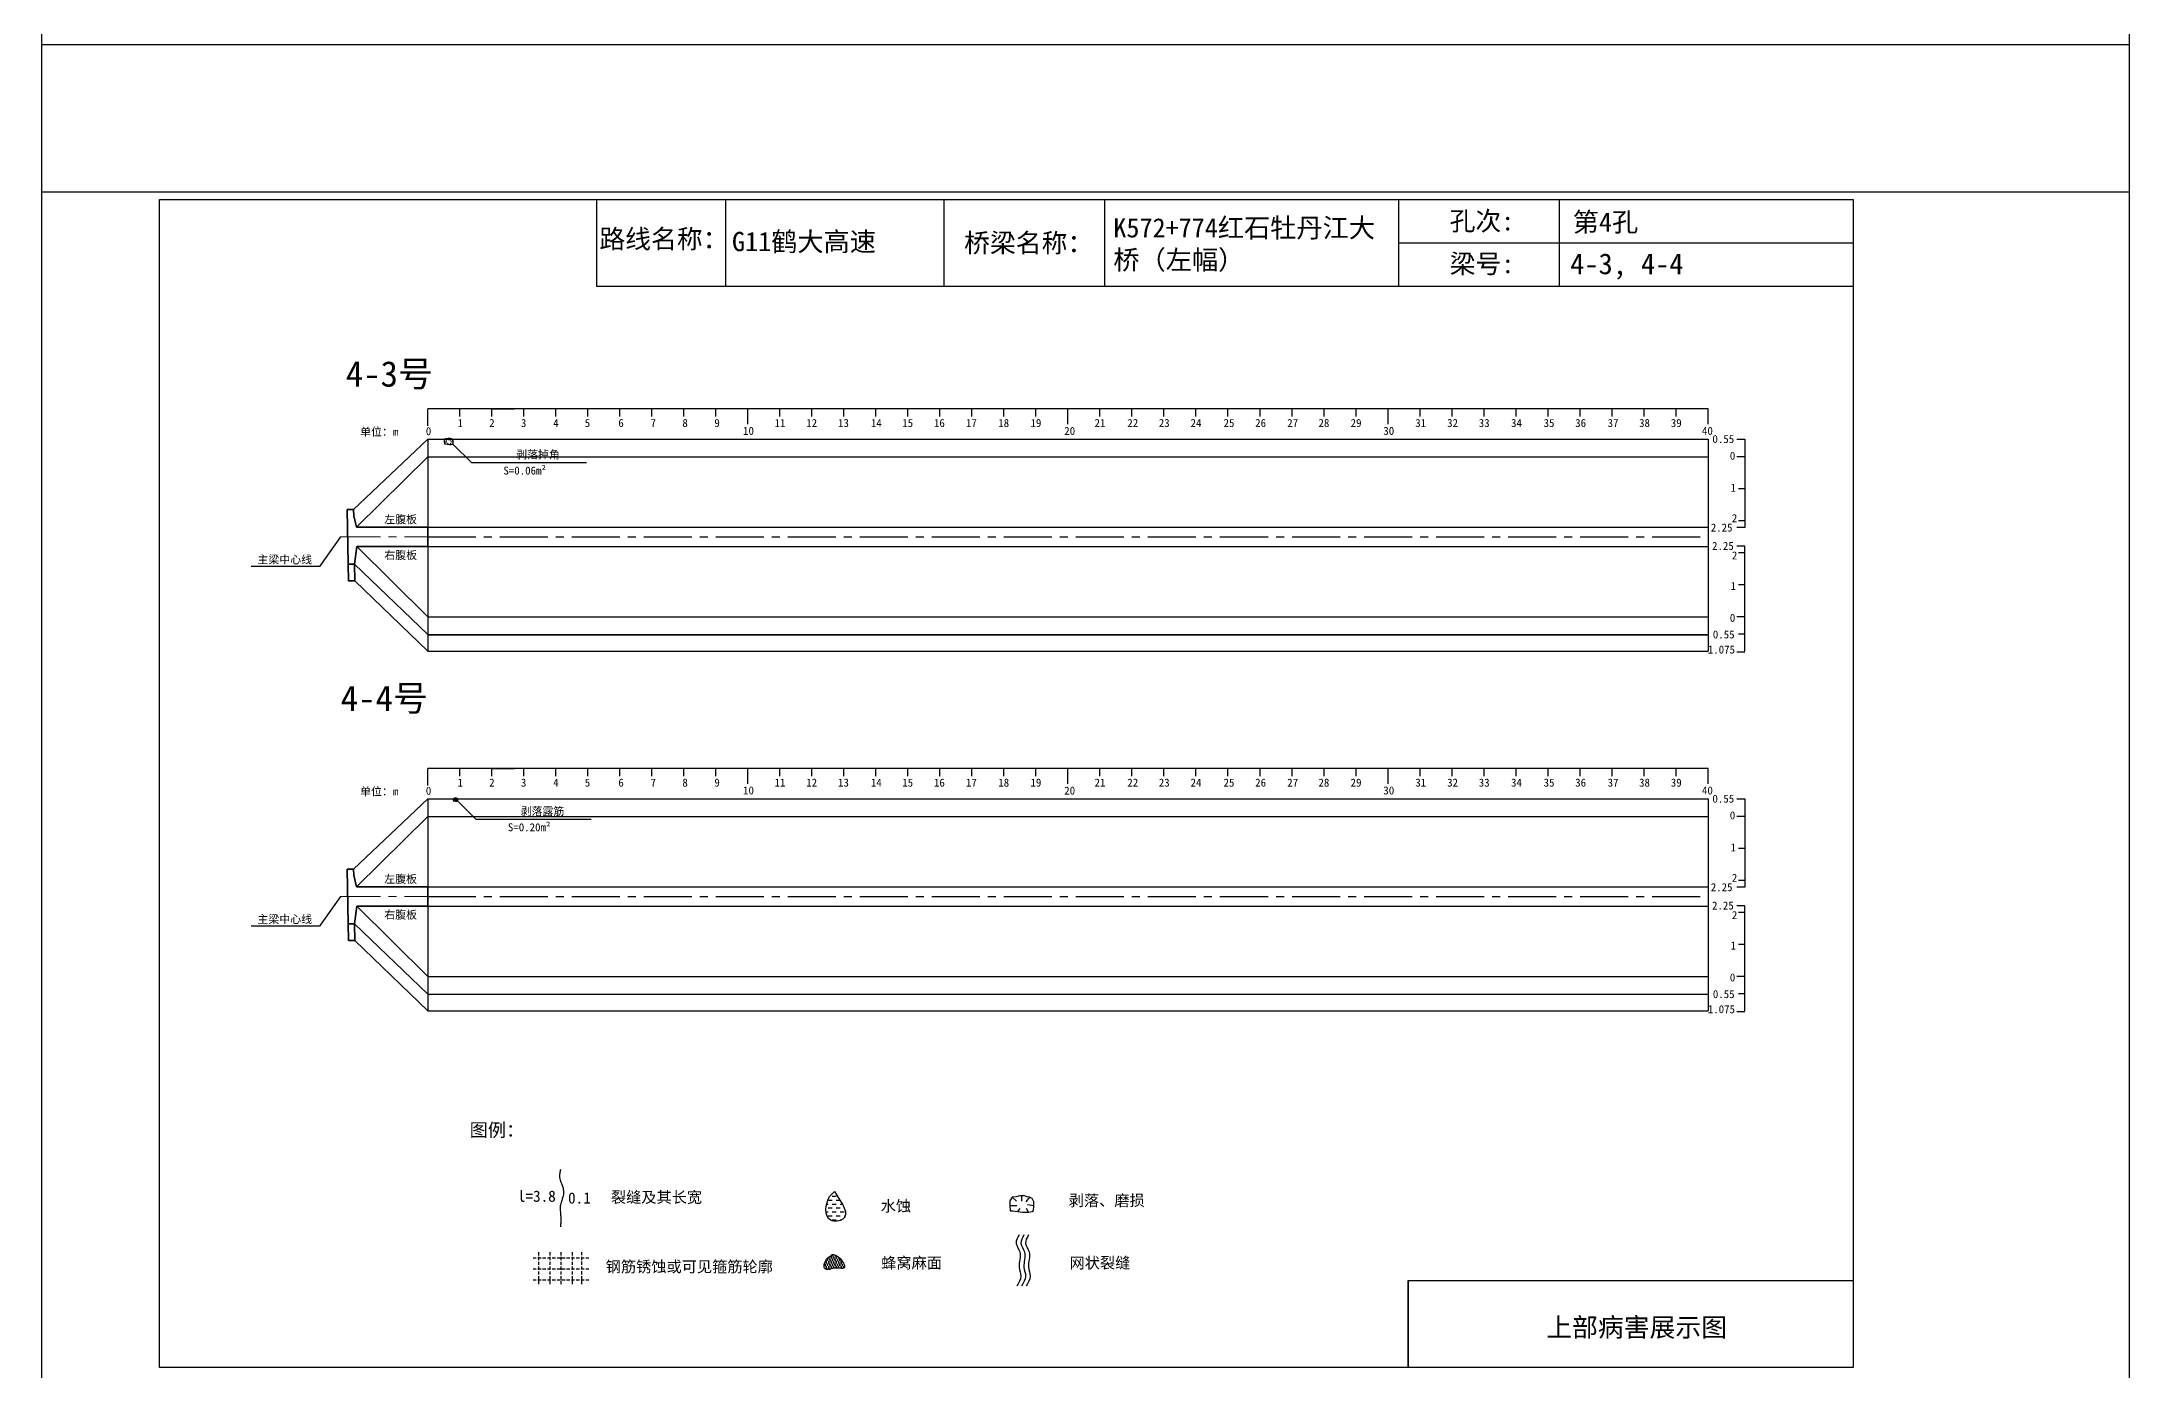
# Model space of a CAD drawing. Header units: millimetres. Extents: x -37 to 615, y -10473 to 23.
# Drawn here: x -37 to 615, y -3371 to -2956 of the extents above; entities that cross this region are included whole.
import ezdxf

# ---------------------------------------------------------------- set-up
doc = ezdxf.new("R2010")
doc.units = ezdxf.units.MM
for name, pattern in [('CENTER', [2, 1.25, -0.25, 0.25, -0.25]), ('CENTER2', [1.125, 0.75, -0.125, 0.125, -0.125]), ('DASHED', [0.75, 0.5, -0.25])]:
    doc.linetypes.add(name, pattern=pattern)
for name, color, linetype in [('加固措施', 7, 'Continuous'), ('图层1', 7, 'Continuous'), ('病害', 5, 'Continuous'), ('轮廓', 3, 'Continuous')]:
    doc.layers.add(name, color=color, linetype=linetype)
doc.layers.add('虚线', color=7, linetype='Continuous', lineweight=30)
doc.styles.get("Standard").update_dxf_attribs({"font": ''})
doc.styles.add('汉字', font='')
doc.styles.get('Standard').set_extended_font_data('SimSun')
doc.styles.get('汉字').set_extended_font_data('SimSun')
pattern_1 = [(0, (-2783.5002, -201.1734), (0.38480574, 0.76961148), [0, -0.76961148])]
pattern_2 = [(0, (-4794.9262, -487.88576), (0.38480574, 0.76961148), [0, -0.76961148])]
pattern_3 = [(0, (-2240.9707, -124.7498), (1.2467706, 1.2467706), [1.2467706, -1.2467706])]

# ---------------------------------------------------------------- blocks, each defined once
blk = doc.blocks.new('adfsd')
at = {"lineweight": -2, "ltscale": 0.5}
for p, q in [((1140.897, -3083.694), (1140.936, -3083.729)), ((1140.983, -3083.682), (1140.981, -3083.729)), ((1141.053, -3083.694), (1141.022, -3083.735)), ((1140.876, -3083.768), (1140.94, -3083.769)), ((1140.948, -3083.824), (1140.969, -3083.796)), ((1141.045, -3083.83), (1141.028, -3083.796)), ((1141.094, -3083.772), (1141.036, -3083.763))]:
    blk.add_line(p, q, dxfattribs=at)
blk.add_lwpolyline([(1141, -3083.682), (1140.967, -3083.682), (1140.934, -3083.69), (1140.897, -3083.694), (1140.876, -3083.727), (1140.876, -3083.768), (1140.88, -3083.818), (1140.905, -3083.818), (1140.991, -3083.83), (1141.045, -3083.83), (1141.078, -3083.822), (1141.09, -3083.814), (1141.094, -3083.772), (1141.094, -3083.735), (1141.078, -3083.707), (1141.053, -3083.694), (1141.033, -3083.69), (1141, -3083.678)], dxfattribs=at)
blk = doc.blocks.new('chi')
at = {"color": 0}
for p, q in [((1147.409, -3079.329), (1147.409, -3078.8)), ((1187.409, -3078.8), (1147.409, -3078.8)), ((1148.409, -3079.041), (1148.409, -3078.8)), ((1149.409, -3079.041), (1149.409, -3078.8)), ((1149.409, -3078.8), (1150.109, -3078.8)), ((1150.409, -3079.041), (1150.409, -3078.8)), ((1151.409, -3079.041), (1151.409, -3078.8)), ((1152.409, -3079.041), (1152.409, -3078.8)), ((1153.409, -3079.041), (1153.409, -3078.8)), ((1154.409, -3079.041), (1154.409, -3078.8)), ((1155.409, -3079.041), (1155.409, -3078.8)), ((1156.409, -3079.041), (1156.409, -3078.8)), ((1157.409, -3079.283), (1157.409, -3078.8)), ((1158.409, -3079.041), (1158.409, -3078.8)), ((1159.409, -3079.041), (1159.409, -3078.8)), ((1160.409, -3079.041), (1160.409, -3078.8)), ((1161.409, -3079.041), (1161.409, -3078.8)), ((1162.409, -3079.041), (1162.409, -3078.8)), ((1163.409, -3079.041), (1163.409, -3078.8)), ((1164.409, -3079.041), (1164.409, -3078.8)), ((1165.409, -3079.041), (1165.409, -3078.8)), ((1166.409, -3079.041), (1166.409, -3078.8)), ((1167.409, -3079.283), (1167.409, -3078.8)), ((1168.409, -3079.041), (1168.409, -3078.8)), ((1169.409, -3079.041), (1169.409, -3078.8)), ((1170.409, -3079.041), (1170.409, -3078.8)), ((1171.409, -3079.041), (1171.409, -3078.8)), ((1172.409, -3079.041), (1172.409, -3078.8)), ((1173.409, -3079.041), (1173.409, -3078.8)), ((1174.409, -3079.041), (1174.409, -3078.8)), ((1175.409, -3079.041), (1175.409, -3078.8)), ((1176.409, -3079.041), (1176.409, -3078.8)), ((1177.409, -3079.283), (1177.409, -3078.8)), ((1178.409, -3079.041), (1178.409, -3078.8)), ((1179.409, -3079.041), (1179.409, -3078.8)), ((1180.409, -3079.041), (1180.409, -3078.8)), ((1181.409, -3079.041), (1181.409, -3078.8)), ((1182.409, -3079.041), (1182.409, -3078.8)), ((1183.409, -3079.041), (1183.409, -3078.8)), ((1184.409, -3079.041), (1184.409, -3078.8)), ((1185.409, -3079.041), (1185.409, -3078.8)), ((1186.409, -3079.041), (1186.409, -3078.8)), ((1187.409, -3079.283), (1187.409, -3078.8))]:
    blk.add_line(p, q, dxfattribs=at)
for s, p in [('0', (1147.349, -3079.623)), ('1', (1148.339, -3079.368)), ('2', (1149.328, -3079.368)), ('3', (1150.319, -3079.368)), ('4', (1151.329, -3079.368)), ('5', (1152.313, -3079.368)), ('6', (1153.363, -3079.368)), ('7', (1154.37, -3079.368)), ('8', (1155.363, -3079.368)), ('9', (1156.363, -3079.368)), ('10', (1157.259, -3079.613)), ('11', (1158.242, -3079.368)), ('12', (1159.233, -3079.368)), ('13', (1160.227, -3079.368)), ('14', (1161.252, -3079.368)), ('15', (1162.233, -3079.368)), ('16', (1163.223, -3079.368)), ('17', (1164.224, -3079.368)), ('18', (1165.232, -3079.368)), ('19', (1166.238, -3079.368)), ('20', (1167.294, -3079.617)), ('21', (1168.24, -3079.368)), ('22', (1169.264, -3079.368)), ('23', (1170.247, -3079.368)), ('24', (1171.24, -3079.368)), ('25', (1172.271, -3079.368)), ('26', (1173.258, -3079.368)), ('27', (1174.261, -3079.368)), ('28', (1175.236, -3079.368)), ('29', (1176.24, -3079.368)), ('30', (1177.262, -3079.613)), ('31', (1178.261, -3079.368)), ('32', (1179.256, -3079.368)), ('33', (1180.243, -3079.368)), ('34', (1181.251, -3079.368)), ('35', (1182.269, -3079.368)), ('36', (1183.256, -3079.368)), ('37', (1184.269, -3079.368)), ('38', (1185.251, -3079.368)), ('39', (1186.242, -3079.368)), ('40', (1187.216, -3079.613))]:
    blk.add_text(s, height=0.25).set_placement(p)
blk = doc.blocks.new('kopp')
at = {"color": 0}
for p, q in [((1188.308, -3078.25), (1188.558, -3078.25)), ((1188.558, -3078.25), (1188.558, -3078.8)), ((1188.558, -3078.8), (1188.308, -3078.8)), ((1188.558, -3078.8), (1188.558, -3079.8)), ((1188.558, -3079.8), (1188.358, -3079.8)), ((1188.558, -3079.8), (1188.558, -3079.8)), ((1188.558, -3079.8), (1188.558, -3080.8)), ((1188.558, -3081.009), (1188.308, -3081.009)), ((1188.558, -3080.8), (1188.358, -3080.8)), ((1188.558, -3080.8), (1188.558, -3081.009)), ((1188.558, -3081.592), (1188.308, -3081.592)), ((1188.558, -3081.8), (1188.358, -3081.8)), ((1188.558, -3081.8), (1188.558, -3081.592)), ((1188.558, -3082.8), (1188.558, -3081.8)), ((1188.558, -3082.8), (1188.358, -3082.8)), ((1188.558, -3083.8), (1188.558, -3082.8)), ((1188.558, -3082.8), (1188.558, -3082.8)), ((1188.558, -3083.8), (1188.308, -3083.8)), ((1188.558, -3084.875), (1188.558, -3083.8)), ((1188.558, -3084.338), (1188.358, -3084.338)), ((1188.308, -3084.888), (1188.558, -3084.888))]:
    blk.add_line(p, q, dxfattribs=at)
for s, p in [('0.55', (1187.543, -3078.37)), ('0', (1188.086, -3078.891)), ('1', (1188.109, -3079.89)), ('2', (1188.15, -3080.842)), ('2.25', (1187.49, -3081.135)), ('2.25', (1187.53, -3081.708)), ('2', (1188.15, -3082.006)), ('1', (1188.109, -3082.959)), ('0', (1188.086, -3083.954)), ('0.55', (1187.556, -3084.474)), ('1.075', (1187.398, -3084.946))]:
    blk.add_text(s, height=0.25).set_placement(p)

msp = doc.modelspace()

# ---------------------------------------------------------------- hatches: boundary and pattern name
at = {"layer": '加固措施', "lineweight": -2}
h = msp.add_hatch(dxfattribs=at)
h.set_pattern_fill('DASH', color=256, scale=0.626645)
h.set_pattern_definition(pattern_3)
edge = h.paths.add_edge_path()
edge.add_spline(control_points=[(210.85, -3315.12), (210.36, -3315.55), (208.03, -3317.61), (207.41, -3325.1), (216.74, -3323.77), (213.29, -3318.7), (210.85, -3315.12)], knot_values=[0, 0, 0, 0, 3.237042, 15.187225, 21.182779, 35.601669, 35.601669, 35.601669, 35.601669], degree=3, periodic=0)
h = msp.add_hatch(dxfattribs=at)
h.set_pattern_fill('DASH', color=256, scale=0.626645)
h.set_pattern_definition(pattern_3)
edge = h.paths.add_edge_path()
edge.add_spline(control_points=[(210.85, -3315.12), (210.36, -3315.55), (208.03, -3317.61), (207.41, -3325.1), (216.74, -3323.77), (213.29, -3318.7), (210.85, -3315.12)], knot_values=[0, 0, 0, 0, 3.237042, 15.187225, 21.182779, 35.601669, 35.601669, 35.601669, 35.601669], degree=3, periodic=0)
h = msp.add_hatch(dxfattribs=at)
h.set_pattern_fill('DOTS', scale=0.696272)
h.set_pattern_definition(pattern_1)
edge = h.paths.add_edge_path()
edge.add_spline(control_points=[(210.19, -3334.78), (209.15, -3335.49), (207.68, -3336.51), (207.52, -3340.25), (211, -3338.53), (215.72, -3339.88), (212.21, -3334.7), (210.31, -3334.78), (210.19, -3334.78)], knot_values=[0, 0, 0, 0, 5.205471, 7.397577, 12.944796, 16.169923, 23.88441, 24.400432, 24.400432, 24.400432, 24.400432], degree=3, periodic=0)
h = msp.add_hatch(dxfattribs=at)
h.set_pattern_fill('DOTS', scale=0.696272)
h.set_pattern_definition(pattern_1)
edge = h.paths.add_edge_path()
edge.add_spline(control_points=[(210.19, -3334.78), (209.15, -3335.49), (207.68, -3336.51), (207.52, -3340.25), (211, -3338.53), (215.72, -3339.88), (212.21, -3334.7), (210.31, -3334.78), (210.19, -3334.78)], knot_values=[0, 0, 0, 0, 5.205471, 7.397577, 12.944796, 16.169923, 23.88441, 24.400432, 24.400432, 24.400432, 24.400432], degree=3, periodic=0)
at = {"layer": '病害', "lineweight": -2}
h = msp.add_hatch(dxfattribs=at)
h.set_pattern_fill('DOTS', color=4, scale=0.696272, style=0)
h.set_pattern_definition(pattern_2)
edge = h.paths.add_edge_path()
edge.add_spline(control_points=[(210.19, -3334.78), (209.15, -3335.49), (207.68, -3336.51), (207.52, -3340.25), (211, -3338.53), (215.72, -3339.88), (212.21, -3334.7), (210.31, -3334.78), (210.19, -3334.78)], knot_values=[0, 0, 0, 0, 1.041094, 1.479515, 2.588959, 3.233985, 4.776882, 4.880086, 4.880086, 4.880086, 4.880086], degree=3, periodic=0)
h = msp.add_hatch(dxfattribs=at)
h.set_pattern_fill('DOTS', color=4, scale=0.696272, style=0)
h.set_pattern_definition(pattern_2)
edge = h.paths.add_edge_path()
edge.add_spline(control_points=[(210.19, -3334.78), (209.15, -3335.49), (207.68, -3336.51), (207.52, -3340.25), (211, -3338.53), (215.72, -3339.88), (212.21, -3334.7), (210.31, -3334.78), (210.19, -3334.78)], knot_values=[0, 0, 0, 0, 1.041094, 1.479515, 2.588959, 3.233985, 4.776882, 4.880086, 4.880086, 4.880086, 4.880086], degree=3, periodic=0)

# ---------------------------------------------------------------- linework, layer by layer
at = {"color": 0, "linetype": 'ByBlock'}
for p, q in [((0, -3005.15), (529.17, -3005.15)), ((0, -3370), (0, -3005.15)), ((136.5, -3005.15), (136.5, -3032.28)), ((245.1, -3005.15), (245.1, -3032.28)), ((387.13, -3005.15), (387.13, -3032.28)), ((437.29, -3005.21), (437.29, -3032.34)), ((529.17, -3005.15), (529.17, -3370)), ((136.5, -3032.28), (529.17, -3032.28)), ((390.12, -3370), (390.12, -3342.88)), ((390.12, -3342.88), (529.17, -3342.88)), ((529.17, -3370), (0, -3370))]:
    msp.add_line(p, q, dxfattribs=at)
at = {"color": 0}
for p, q in [((60.65, -3102.07), (83.82, -3080.07)), ((83.82, -3080.07), (83.82, -3146.32)), ((83.82, -3080.07), (483.82, -3080.07)), ((483.82, -3080.07), (483.82, -3146.32)), ((61.57, -3107.57), (83.82, -3085.57)), ((56.57, -3110.57), (49.96, -3119.83)), ((83.82, -3107.57), (483.82, -3107.57)), ((483.82, -3107.57), (483.82, -3110.57)), ((61.64, -3113.57), (83.82, -3135.57)), ((83.82, -3113.57), (483.82, -3113.57)), ((49.96, -3119.83), (28.63, -3119.83)), ((60.99, -3119.07), (83.82, -3141.07)), ((61.09, -3124.32), (83.82, -3146.32)), ((83.82, -3135.57), (483.82, -3135.57)), ((83.82, -3141.07), (483.82, -3141.07)), ((83.82, -3141.19), (483.82, -3141.19)), ((83.82, -3146.32), (483.82, -3146.32)), ((60.65, -3214.41), (83.82, -3192.41)), ((83.82, -3192.41), (83.82, -3258.66)), ((83.82, -3192.41), (483.82, -3192.41)), ((483.82, -3192.41), (483.82, -3258.66)), ((61.57, -3219.92), (83.82, -3197.91)), ((83.82, -3197.91), (483.82, -3197.91)), ((83.82, -3219.91), (483.82, -3219.91)), ((483.82, -3219.91), (483.82, -3222.91)), ((56.57, -3222.91), (49.96, -3232.17)), ((61.64, -3225.91), (83.82, -3247.91)), ((83.82, -3225.91), (483.82, -3225.91)), ((49.96, -3232.17), (28.63, -3232.17)), ((60.99, -3231.41), (83.82, -3253.41)), ((61.09, -3236.66), (83.82, -3258.66)), ((83.82, -3247.91), (483.82, -3247.91)), ((83.82, -3253.41), (483.82, -3253.41)), ((83.82, -3258.66), (483.82, -3258.66))]:
    msp.add_line(p, q, dxfattribs=at)
at = {"color": 7}
for p, q in [((89, -3080.92), (89.82, -3080.93)), ((89.26, -3079.97), (89.77, -3080.41)), ((89.92, -3081.63), (90.19, -3081.27)), ((90.37, -3079.81), (90.34, -3080.41)), ((91.26, -3079.97), (90.86, -3080.49)), ((91.16, -3081.71), (90.94, -3081.27)), ((91.79, -3080.97), (91.04, -3080.85)), ((91.8, -3192.74), (92.21, -3192.75)), ((91.93, -3192.27), (92.18, -3192.49)), ((92.26, -3193.1), (92.39, -3192.92)), ((92.48, -3192.19), (92.47, -3192.49)), ((92.93, -3192.27), (92.73, -3192.53)), ((92.88, -3193.13), (92.77, -3192.92)), ((93.19, -3192.77), (92.82, -3192.71))]:
    msp.add_line(p, q, dxfattribs=at)
msp.add_line((83.82, -3085.57), (483.82, -3085.57))
at = {"color": 1, "linetype": 'CENTER2', "ltscale": 20}
for p, q in [((83.82, -3110.57), (483.82, -3110.57)), ((83.82, -3222.91), (483.82, -3222.91))]:
    msp.add_line(p, q, dxfattribs=at)
at = {"color": 1, "linetype": 'DASHED'}
for p, q in [((91.8, -3192.41), (93.19, -3192.41)), ((91.8, -3192.65), (93.19, -3192.65)), ((91.8, -3192.89), (93.19, -3192.89)), ((92.15, -3193.13), (92.15, -3192.16)), ((92.5, -3193.13), (92.5, -3192.16)), ((92.85, -3193.13), (92.85, -3192.16))]:
    msp.add_line(p, q, dxfattribs=at)
at = {"color": 1, "linetype": 'DASHED', "ltscale": 2}
for p, q in [((116.71, -3335.75), (134.11, -3335.75)), ((116.71, -3335.75), (134.11, -3335.75)), ((118.45, -3334.01), (118.45, -3344.45)), ((118.45, -3334.01), (118.45, -3344.45)), ((121.93, -3334.01), (121.93, -3344.45)), ((121.93, -3334.01), (121.93, -3344.45)), ((125.41, -3334.01), (125.41, -3344.45)), ((125.41, -3334.01), (125.41, -3344.45)), ((128.89, -3334.01), (128.89, -3344.45)), ((128.89, -3334.01), (128.89, -3344.45)), ((131.87, -3333.98), (131.87, -3344.43)), ((131.87, -3333.98), (131.87, -3344.43)), ((116.71, -3339.23), (134.11, -3339.23)), ((116.71, -3339.23), (134.11, -3339.23)), ((116.71, -3342.71), (134.11, -3342.71)), ((116.71, -3342.71), (134.11, -3342.71))]:
    msp.add_line(p, q, dxfattribs=at)
at = {"color": 3, "linetype": 'ByBlock'}
for points in [[(-36.77, -2541.81), (615.38, -2541.81), (615.38, -3002.93), (-36.77, -3002.93)], [(-36.77, -2956.81), (615.38, -2956.81), (615.38, -3417.93), (-36.77, -3417.93)]]:
    msp.add_lwpolyline(points, close=True, dxfattribs=at)
at = {"color": 7}
for points in [[(90.58, -3079.81), (90.16, -3079.81), (89.74, -3079.92), (89.26, -3079.97), (89, -3080.39), (89, -3080.92), (89.05, -3081.55), (89.37, -3081.55), (90.47, -3081.71), (91.16, -3081.71), (91.58, -3081.6), (91.74, -3081.5), (91.79, -3080.97), (91.79, -3080.5), (91.58, -3080.13), (91.26, -3079.97), (91, -3079.92), (90.58, -3079.76)], [(91.79, -3081.71), (97.45, -3087.36), (133.45, -3087.36)], [(92.59, -3192.19), (92.38, -3192.19), (92.17, -3192.24), (91.93, -3192.27), (91.8, -3192.48), (91.8, -3192.74), (91.83, -3193.06), (91.98, -3193.06), (92.54, -3193.13), (92.88, -3193.13), (93.09, -3193.08), (93.17, -3193.03), (93.19, -3192.77), (93.19, -3192.53), (93.09, -3192.35), (92.93, -3192.27), (92.8, -3192.24), (92.59, -3192.16)], [(93.19, -3193.13), (98.85, -3198.79), (134.85, -3198.79)]]:
    msp.add_lwpolyline(points, dxfattribs=at)
for points in [[(268.59, -3328.64), (268.08, -3329.53), (267.03, -3331.33), (269.71, -3334.45), (267.97, -3338.1), (269.63, -3341.74), (268.46, -3343.65), (267.82, -3344.69)], [(268.59, -3328.64), (268.08, -3329.53), (267.03, -3331.33), (269.71, -3334.45), (267.97, -3338.1), (269.63, -3341.74), (268.46, -3343.65), (267.82, -3344.69)], [(270.07, -3328.64), (269.55, -3329.53), (268.51, -3331.33), (271.18, -3334.45), (269.44, -3338.1), (271.1, -3341.74), (269.94, -3343.65), (269.3, -3344.69)], [(270.07, -3328.64), (269.55, -3329.53), (268.51, -3331.33), (271.18, -3334.45), (269.44, -3338.1), (271.1, -3341.74), (269.94, -3343.65), (269.3, -3344.69)], [(271.52, -3328.64), (271, -3329.53), (269.96, -3331.33), (272.63, -3334.45), (270.89, -3338.1), (272.55, -3341.74), (271.39, -3343.65), (270.75, -3344.69)], [(271.52, -3328.64), (271, -3329.53), (269.96, -3331.33), (272.63, -3334.45), (270.89, -3338.1), (272.55, -3341.74), (271.39, -3343.65), (270.75, -3344.69)]]:
    msp.add_open_spline(points, degree=3, knots=[0, 0, 0, 0, 2.808133, 5.677796, 10.461234, 13.324406, 16.732801, 16.732801, 16.732801, 16.732801])
at = {"lineweight": -2}
msp.add_open_spline([(210.19, -3334.78), (209.15, -3335.49), (207.68, -3336.51), (207.52, -3340.25), (211, -3338.53), (215.72, -3339.88), (212.21, -3334.7), (210.31, -3334.78), (210.19, -3334.78)], degree=3, knots=[0, 0, 0, 0, 3.624423, 5.150725, 9.013098, 11.258664, 16.630045, 16.989336, 16.989336, 16.989336, 16.989336], dxfattribs=at)
msp.add_open_spline([(210.19, -3334.78), (209.15, -3335.49), (207.68, -3336.51), (207.52, -3340.25), (211, -3338.53), (215.72, -3339.88), (212.21, -3334.7), (210.31, -3334.78), (210.19, -3334.78)], degree=3, knots=[0, 0, 0, 0, 3.624423, 5.150725, 9.013098, 11.258664, 16.630045, 16.989336, 16.989336, 16.989336, 16.989336], dxfattribs=at)
at = {"layer": '加固措施', "lineweight": -2}
msp.add_open_spline([(210.85, -3315.12), (210.36, -3315.55), (208.03, -3317.61), (207.41, -3325.1), (216.74, -3323.77), (213.29, -3318.7), (210.85, -3315.12)], degree=3, knots=[0, 0, 0, 0, 2.028466, 9.51698, 13.274057, 22.309569, 22.309569, 22.309569, 22.309569], dxfattribs=at)
msp.add_open_spline([(210.85, -3315.12), (210.36, -3315.55), (208.03, -3317.61), (207.41, -3325.1), (216.74, -3323.77), (213.29, -3318.7), (210.85, -3315.12)], degree=3, knots=[0, 0, 0, 0, 2.028466, 9.51698, 13.274057, 22.309569, 22.309569, 22.309569, 22.309569], dxfattribs=at)
at = {"layer": '图层1', "lineweight": -2}
msp.add_open_spline([(125.25, -3308.18), (125.22, -3308.39), (125.18, -3308.61), (125.07, -3309.25), (125.02, -3309.65), (124.99, -3310.22), (125, -3310.4), (125.02, -3310.69), (125.03, -3310.79), (125.06, -3311), (125.09, -3311.11), (125.19, -3311.49), (125.29, -3311.79), (125.54, -3312.43), (125.69, -3312.78), (125.96, -3313.54), (126.09, -3313.96), (126.21, -3314.66), (126.24, -3314.94), (126.25, -3315.49), (126.23, -3315.75), (126.16, -3316.26), (126.11, -3316.5), (126, -3316.97), (125.93, -3317.19), (125.76, -3317.75), (125.64, -3318.07), (125.45, -3318.67), (125.36, -3318.96), (125.27, -3319.34), (125.24, -3319.46), (125.21, -3319.68), (125.2, -3319.77), (125.18, -3319.97), (125.17, -3320.08), (125.17, -3320.46), (125.18, -3320.75), (125.23, -3321.38), (125.27, -3321.71), (125.33, -3322.3), (125.35, -3322.54), (125.38, -3323), (125.39, -3323.22), (125.4, -3323.64), (125.4, -3323.84), (125.39, -3324.46), (125.37, -3324.86), (125.32, -3325.55), (125.3, -3325.85), (125.27, -3326.15)], degree=3, knots=[0, 0, 0, 0, 0.93103, 0.93103, 2.904338, 2.904338, 3.933552, 3.933552, 4.598026, 4.598026, 5.2625, 5.2625, 6.799065, 6.799065, 8.335629, 8.335629, 9.872194, 9.872194, 10.744529, 10.744529, 11.616864, 11.616864, 12.4892, 12.4892, 13.361535, 13.361535, 14.755665, 14.755665, 16.149795, 16.149795, 16.835641, 16.835641, 17.410365, 17.410365, 17.98509, 17.98509, 19.45733, 19.45733, 20.929571, 20.929571, 21.910052, 21.910052, 22.722819, 22.722819, 23.535585, 23.535585, 25.161117, 25.161117, 26.428502, 26.428502, 26.428502, 26.428502], dxfattribs=at)
msp.add_open_spline([(125.25, -3308.18), (125.22, -3308.39), (125.18, -3308.61), (125.07, -3309.25), (125.02, -3309.65), (124.99, -3310.22), (125, -3310.4), (125.02, -3310.69), (125.03, -3310.79), (125.06, -3311), (125.09, -3311.11), (125.19, -3311.49), (125.29, -3311.79), (125.54, -3312.43), (125.69, -3312.78), (125.96, -3313.54), (126.09, -3313.96), (126.21, -3314.66), (126.24, -3314.94), (126.25, -3315.49), (126.23, -3315.75), (126.16, -3316.26), (126.11, -3316.5), (126, -3316.97), (125.93, -3317.19), (125.76, -3317.75), (125.64, -3318.07), (125.45, -3318.67), (125.36, -3318.96), (125.27, -3319.34), (125.24, -3319.46), (125.21, -3319.68), (125.2, -3319.77), (125.18, -3319.97), (125.17, -3320.08), (125.17, -3320.46), (125.18, -3320.75), (125.23, -3321.38), (125.27, -3321.71), (125.33, -3322.3), (125.35, -3322.54), (125.38, -3323), (125.39, -3323.22), (125.4, -3323.64), (125.4, -3323.84), (125.39, -3324.46), (125.37, -3324.86), (125.32, -3325.55), (125.3, -3325.85), (125.27, -3326.15)], degree=3, knots=[0, 0, 0, 0, 0.93103, 0.93103, 2.904338, 2.904338, 3.933552, 3.933552, 4.598026, 4.598026, 5.2625, 5.2625, 6.799065, 6.799065, 8.335629, 8.335629, 9.872194, 9.872194, 10.744529, 10.744529, 11.616864, 11.616864, 12.4892, 12.4892, 13.361535, 13.361535, 14.755665, 14.755665, 16.149795, 16.149795, 16.835641, 16.835641, 17.410365, 17.410365, 17.98509, 17.98509, 19.45733, 19.45733, 20.929571, 20.929571, 21.910052, 21.910052, 22.722819, 22.722819, 23.535585, 23.535585, 25.161117, 25.161117, 26.428502, 26.428502, 26.428502, 26.428502], dxfattribs=at)
at = {"layer": '病害', "color": 5}
for p, q in [((136.5, -3005.15), (136.5, -3032.28)), ((245.1, -3005.15), (245.1, -3032.28)), ((387.13, -3005.15), (387.13, -3032.28)), ((529.17, -3005.15), (529.17, -3032.28)), ((136.5, -3032.28), (386.58, -3032.28)), ((386.58, -3032.28), (529.17, -3032.28)), ((390.12, -3342.88), (529.17, -3342.88)), ((390.12, -3342.88), (390.12, -3370)), ((529.17, -3342.88), (529.17, -3370))]:
    msp.add_line(p, q, dxfattribs=at)
at = {"layer": '病害', "color": 0}
for p, q in [((176.83, -3005.15), (176.83, -3032.28)), ((295.25, -3005.15), (295.25, -3032.28)), ((387.14, -3018.77), (529.17, -3018.77))]:
    msp.add_line(p, q, dxfattribs=at)
at = {"layer": '虚线', "linetype": 'CENTER', "lineweight": 18, "ltscale": 10}
for p, q in [((56.57, -3110.57), (83.82, -3110.57)), ((56.57, -3222.91), (83.82, -3222.91))]:
    msp.add_line(p, q, dxfattribs=at)
at = {"layer": '轮廓', "color": 5, "lineweight": 35}
for p, q in [((58.99, -3119.07), (58.65, -3102.07)), ((58.65, -3102.07), (60.65, -3102.07)), ((60.69, -3103.95), (60.65, -3102.07)), ((61.57, -3107.57), (60.69, -3103.95)), ((83.82, -3107.57), (61.57, -3107.57)), ((83.82, -3113.57), (83.82, -3107.57)), ((60.99, -3119.07), (61.63, -3113.57)), ((83.82, -3113.57), (61.63, -3113.57)), ((58.99, -3119.07), (60.99, -3119.07)), ((59.09, -3124.32), (58.99, -3119.07)), ((61.09, -3124.32), (60.99, -3119.07)), ((59.09, -3124.32), (61.09, -3124.32)), ((58.99, -3231.41), (58.65, -3214.41)), ((58.65, -3214.41), (60.65, -3214.41)), ((60.69, -3216.29), (60.65, -3214.41)), ((61.57, -3219.92), (60.69, -3216.29)), ((83.82, -3219.92), (61.57, -3219.92)), ((83.82, -3225.92), (83.82, -3219.92)), ((60.99, -3231.41), (61.63, -3225.91)), ((83.82, -3225.91), (61.63, -3225.91)), ((58.99, -3231.41), (60.99, -3231.41)), ((59.09, -3236.66), (58.99, -3231.41)), ((61.09, -3236.66), (60.99, -3231.41)), ((59.09, -3236.66), (61.09, -3236.66))]:
    msp.add_line(p, q, dxfattribs=at)

# ---------------------------------------------------------------- block references
for name, p, xscale, yscale, zscale in [('chi', (-11390.27, 27717.43), 9.999999999994273, 9.999999999994273, 9.999999999994273), ('kopp', (-11390.27, 27702.43), 9.999999999994273, 9.999999999994273, 9.999999999994273), ('chi', (-11390.27, 27605.09), 9.999999999994273, 9.999999999994273, 9.999999999994273), ('kopp', (-11390.27, 27590.09), 9.999999999994273, 9.999999999994273, 9.999999999994273), ('adfsd', (-39452.38, 104037.64), 34.81359766870787, 34.81359766870787, 34.81359766870787), ('adfsd', (-39452.38, 104037.64), 34.81359766870787, 34.81359766870787, 34.81359766870787)]:
    msp.add_blockref(name, p, dxfattribs=dict(xscale=xscale, yscale=yscale, zscale=zscale))

# ---------------------------------------------------------------- texts
for s, p in [('单位：m', (62.7, -3079.01)), ('左腹板', (70.24, -3106.36)), ('主梁中心线', (30.63, -3118.92)), ('右腹板', (70.24, -3117.53)), ('单位：m', (62.7, -3191.35)), ('左腹板', (70.24, -3218.7)), ('右腹板', (70.24, -3229.87)), ('主梁中心线', (30.63, -3231.27))]:
    msp.add_text(s, height=2.5).set_placement(p)
at = {"color": 7}
for s, p in [('剥落掉角', (111.45, -3086.11)), ('S=0.06m²', (107.45, -3091.11)), ('剥落露筋', (112.85, -3197.54)), ('S=0.20m²', (108.85, -3202.54))]:
    msp.add_text(s, height=2.5, dxfattribs=at).set_placement(p)
at = {"linetype": 'ByBlock', "attachment_point": 1, "style": '汉字'}
for s, insert, char_height, width in [('K572+774红石牡丹江大桥（左幅）', (298, -3011.03), 6, 87.5474), ('{\\C0;第4孔}', (441.52, -3009.22), 6, 77.4135), ('{\\C0;G11鹤大高速}', (178.87, -3015.32), 6, 62.8604), ('{\\C0;4-3, 4-4}', (440.75, -3022.02), 6.5, 84.1186), ('{\\C0;4-3号}', (58.2, -3055.66), 8, 49.3496), ('{\\C0;4-4号}', (56.63, -3156.99), 8, 49.3496)]:
    msp.add_mtext(s, dxfattribs=dict(at, insert=insert, char_height=char_height, width=width))
at = {"layer": '图层1', "style": '汉字'}
for s, p in [('孔次:', (403.05, -3014.84)), ('路线名称：', (137.42, -3020.46)), ('桥梁名称：', (251.38, -3021.71)), ('梁号:', (403.08, -3028.2)), ('上部病害展示图', (433.23, -3360.44))]:
    msp.add_text(s, height=5.918, dxfattribs=at).set_placement(p)
at = {"layer": '图层1', "lineweight": -2, "attachment_point": 1}
for s, insert, char_height in [('图例：', (96.91, -3293.77), 4.178), ('图例：', (96.91, -3293.77), 4.178), ('l=3.8', (111.98, -3314.79), 3.481), ('l=3.8', (111.98, -3314.79), 3.481), ('0.1', (127.65, -3315.37), 3.481), ('0.1', (127.65, -3315.37), 3.481), ('裂缝及其长宽', (141.05, -3315.12), 3.481), ('裂缝及其长宽', (141.05, -3315.12), 3.481), ('水蚀', (225.33, -3317.86), 3.481), ('水蚀', (225.33, -3317.86), 3.481), ('剥落、磨损', (284.06, -3316.11), 3.481), ('剥落、磨损', (284.06, -3316.11), 3.481), ('钢筋锈蚀或可见箍筋轮廓', (139.42, -3336.79), 3.4814), ('钢筋锈蚀或可见箍筋轮廓', (139.42, -3336.79), 3.4814), ('蜂窝麻面', (225.48, -3335.62), 3.481), ('蜂窝麻面', (225.48, -3335.62), 3.481), ('网状裂缝', (284.32, -3335.61), 3.481), ('网状裂缝', (284.32, -3335.61), 3.481)]:
    msp.add_mtext(s, dxfattribs=dict(at, insert=insert, char_height=char_height))

doc.saveas('drawing.dxf')
